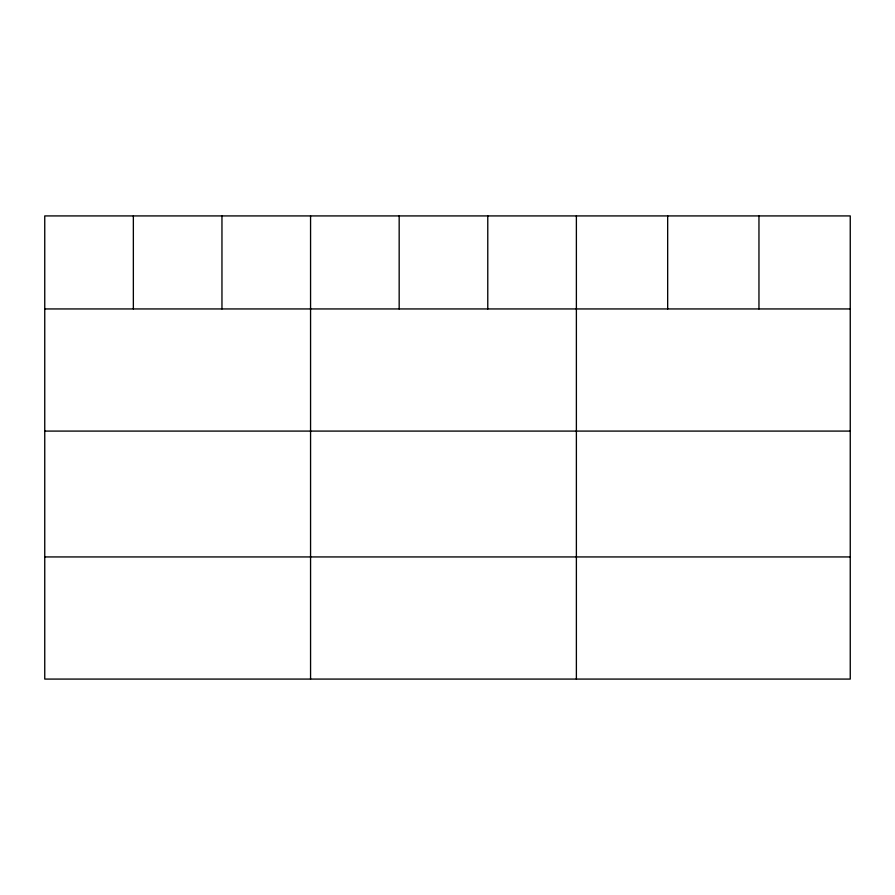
<?xml version="1.0" encoding="UTF-8"?>
<svg xmlns="http://www.w3.org/2000/svg" width="895" height="895" viewBox="0 0 895 895"><rect width="100%" height="100%" fill="white"/><g stroke="black" fill="none" stroke-linecap="round" stroke-linejoin="round"><path stroke-width="1.34" d="M850.25 308.943L850.25 679.081L44.75 679.081L44.75 215.919L850.25 215.919L850.25 308.943L44.75 308.943M44.75 431.088L850.25 431.088M44.75 556.936L850.25 556.936M758.96 215.919L758.96 308.943M667.67 215.919L667.67 308.943M576.38 215.919L576.38 679.081M487.775 215.919L487.775 308.943M399.17 215.919L399.17 308.943M310.565 215.919L310.565 679.081M221.96 215.919L221.96 308.943M133.355 215.919L133.355 308.943"/></g></svg>
